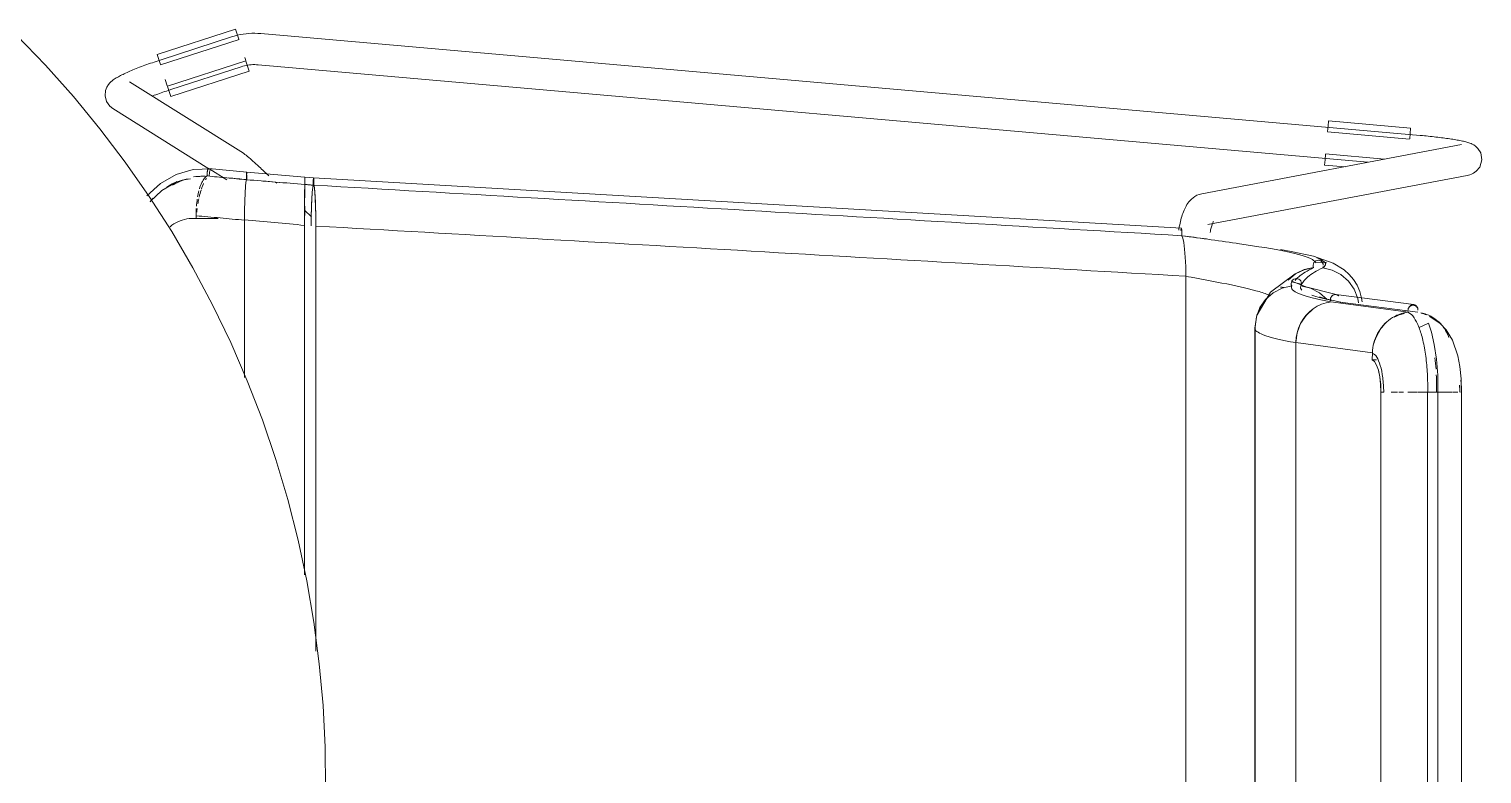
# Model space of a CAD drawing. Header units: millimetres. Extents: x 155927 to 295199, y -4084 to 97293.
# Drawn here: x 160035 to 160591, y 20109 to 20394 of the extents above; entities that cross this region are included whole.
import ezdxf

# ---------------------------------------------------------------- set-up
doc = ezdxf.new("R2010")
doc.units = ezdxf.units.MM
doc.header["$MEASUREMENT"] = 0
doc.layers.add('I-FURN', color=8, linetype='CONTINUOUS', lineweight=9)

msp = doc.modelspace()

# ---------------------------------------------------------------- linework, layer by layer
at = {"layer": 'I-FURN'}
for p, q in [((160084.17, 20384.56), (160114.18, 20394.25)), ((160114.18, 20394.25), (160114.81, 20392.3)), ((160041.47, 20380.41), (160030.34, 20391.91)), ((160085.48, 20380.52), (160115.48, 20390.21)), ((160112.55, 20391.25), (160085.73, 20382.54)), ((160112.59, 20391.27), (160112.55, 20391.25)), ((160113.68, 20391.6), (160112.59, 20391.27)), ((160114.79, 20391.88), (160113.68, 20391.6)), ((160115.9, 20392.12), (160114.79, 20391.88)), ((160114.81, 20392.3), (160115.45, 20390.33)), ((160117.03, 20392.32), (160115.9, 20392.12)), ((160118.16, 20392.47), (160117.03, 20392.32)), ((160119.3, 20392.58), (160118.16, 20392.47)), ((160120.44, 20392.63), (160119.3, 20392.58)), ((160121.58, 20392.65), (160120.44, 20392.63)), ((160122.72, 20392.62), (160121.58, 20392.65)), ((160123.86, 20392.54), (160122.72, 20392.62)), ((160567.18, 20353.59), (160123.86, 20392.54)), ((160084.8, 20382.61), (160084.17, 20384.56)), ((160084.53, 20382.15), (160085.27, 20382.39)), ((160085.44, 20380.64), (160084.8, 20382.61)), ((160085.27, 20382.39), (160085.73, 20382.54)), ((160117.68, 20383.4), (160118.06, 20382.24)), ((160052.13, 20368.48), (160041.47, 20380.41)), ((160070.65, 20376.71), (160071.12, 20376.94)), ((160071.12, 20376.94), (160071.61, 20377.17)), ((160071.61, 20377.17), (160072.12, 20377.41)), ((160072.12, 20377.41), (160072.65, 20377.64)), ((160072.65, 20377.64), (160073.19, 20377.88)), ((160073.19, 20377.88), (160073.76, 20378.13)), ((160073.76, 20378.13), (160074.33, 20378.37)), ((160074.33, 20378.37), (160074.93, 20378.62)), ((160074.93, 20378.62), (160075.54, 20378.87)), ((160075.54, 20378.87), (160076.17, 20379.12)), ((160076.17, 20379.12), (160076.81, 20379.37)), ((160076.81, 20379.37), (160077.46, 20379.62)), ((160077.46, 20379.62), (160078.13, 20379.88)), ((160078.13, 20379.88), (160078.8, 20380.13)), ((160078.8, 20380.13), (160079.49, 20380.39)), ((160079.49, 20380.39), (160080.19, 20380.64)), ((160080.19, 20380.64), (160080.9, 20380.9)), ((160080.9, 20380.9), (160081.61, 20381.15)), ((160081.61, 20381.15), (160082.34, 20381.4)), ((160082.34, 20381.4), (160083.06, 20381.65)), ((160083.06, 20381.65), (160083.8, 20381.9)), ((160083.8, 20381.9), (160084.53, 20382.15)), ((160118.09, 20382.14), (160088.08, 20372.45)), ((160089.39, 20368.41), (160119.4, 20378.1)), ((160089.44, 20371.13), (160116.25, 20379.84)), ((160116.25, 20379.84), (160116.89, 20380.03)), ((160116.89, 20380.03), (160117.53, 20380.2)), ((160117.53, 20380.2), (160118.18, 20380.34)), ((160118.13, 20382.02), (160118.77, 20380.05)), ((160118.18, 20380.34), (160118.83, 20380.45)), ((160118.77, 20380.05), (160119.4, 20378.1)), ((160118.83, 20380.45), (160119.48, 20380.54)), ((160119.48, 20380.54), (160120.14, 20380.6)), ((160120.14, 20380.6), (160120.81, 20380.64)), ((160120.81, 20380.64), (160121.47, 20380.65)), ((160121.47, 20380.65), (160122.13, 20380.63)), ((160122.13, 20380.63), (160122.79, 20380.59)), ((160122.79, 20380.59), (160122.81, 20380.59)), ((160122.81, 20380.58), (160547.16, 20343.3)), ((160064.44, 20370.71), (160064.97, 20372.09)), ((160064.97, 20372.09), (160065.53, 20373)), ((160065.53, 20373), (160066.05, 20373.63)), ((160066.05, 20373.63), (160066.52, 20374.1)), ((160066.52, 20374.1), (160066.94, 20374.46)), ((160066.94, 20374.46), (160067.35, 20374.78)), ((160067.35, 20374.78), (160067.74, 20375.05)), ((160067.74, 20375.05), (160068.12, 20375.31)), ((160068.12, 20375.31), (160068.52, 20375.55)), ((160068.52, 20375.55), (160068.91, 20375.79)), ((160068.91, 20375.79), (160069.33, 20376.02)), ((160069.33, 20376.02), (160069.75, 20376.25)), ((160069.75, 20376.25), (160070.19, 20376.48)), ((160070.19, 20376.48), (160070.65, 20376.71)), ((160117.16, 20346.75), (160073.58, 20374.05)), ((160087.25, 20375.03), (160088.05, 20372.55)), ((160088.76, 20370.36), (160088.12, 20372.33)), ((160062.3, 20356.13), (160052.13, 20368.48)), ((160064.27, 20368.73), (160064.44, 20370.71)), ((160064.86, 20366.51), (160064.27, 20368.73)), ((160066.08, 20364.78), (160064.86, 20366.51)), ((160082.46, 20368.69), (160083.08, 20368.92)), ((160083.08, 20368.92), (160083.72, 20369.16)), ((160083.72, 20369.16), (160084.37, 20369.39)), ((160084.37, 20369.39), (160085.02, 20369.63)), ((160085.02, 20369.63), (160085.69, 20369.86)), ((160085.69, 20369.86), (160086.36, 20370.1)), ((160086.36, 20370.1), (160087.04, 20370.33)), ((160087.04, 20370.33), (160087.73, 20370.56)), ((160087.73, 20370.56), (160088.42, 20370.79)), ((160088.42, 20370.79), (160089.11, 20371.02)), ((160089.39, 20368.41), (160088.76, 20370.36)), ((160089.11, 20371.02), (160089.44, 20371.13)), ((160066.08, 20364.78), (160067.2, 20363.88)), ((160067.2, 20363.88), (160103.97, 20340.85)), ((160071.98, 20343.39), (160062.3, 20356.13)), ((160531.8, 20354.93), (160563.21, 20352.17)), ((160531.81, 20355.06), (160531.99, 20357.12)), ((160531.99, 20357.12), (160532.17, 20359.16)), ((160532.17, 20359.16), (160563.58, 20356.4)), ((160563.58, 20356.4), (160563.4, 20354.36)), ((160583.03, 20350.11), (160483.74, 20331.3)), ((160563.4, 20354.36), (160563.22, 20352.3)), ((160567.34, 20353.58), (160567.18, 20353.59)), ((160568.09, 20353.51), (160567.34, 20353.58)), ((160568.84, 20353.44), (160568.09, 20353.51)), ((160569.59, 20353.37), (160568.84, 20353.44)), ((160570.34, 20353.29), (160569.59, 20353.37)), ((160571.08, 20353.22), (160570.34, 20353.29)), ((160571.81, 20353.14), (160571.08, 20353.22)), ((160572.54, 20353.06), (160571.81, 20353.14)), ((160573.25, 20352.98), (160572.54, 20353.06)), ((160573.96, 20352.89), (160573.25, 20352.98)), ((160574.66, 20352.81), (160573.96, 20352.89)), ((160575.35, 20352.72), (160574.66, 20352.81)), ((160576.03, 20352.64), (160575.35, 20352.72)), ((160576.69, 20352.55), (160576.03, 20352.64)), ((160577.34, 20352.46), (160576.69, 20352.55)), ((160577.97, 20352.37), (160577.34, 20352.46)), ((160578.59, 20352.28), (160577.97, 20352.37)), ((160579.19, 20352.19), (160578.59, 20352.28)), ((160579.78, 20352.1), (160579.19, 20352.19)), ((160580.35, 20352.01), (160579.78, 20352.1)), ((160580.9, 20351.91), (160580.35, 20352.01)), ((160581.43, 20351.82), (160580.9, 20351.91)), ((160581.95, 20351.72), (160581.43, 20351.82)), ((160582.44, 20351.63), (160581.95, 20351.72)), ((160582.92, 20351.53), (160582.44, 20351.63)), ((160583.38, 20351.44), (160582.92, 20351.53)), ((160583.82, 20351.34), (160583.38, 20351.44)), ((160584.25, 20351.24), (160583.82, 20351.34)), ((160584.66, 20351.13), (160584.25, 20351.24)), ((160585.07, 20351.03), (160584.66, 20351.13)), ((160585.46, 20350.91), (160585.07, 20351.03)), ((160585.86, 20350.79), (160585.46, 20350.91)), ((160586.26, 20350.65), (160585.86, 20350.79)), ((160586.69, 20350.48), (160586.26, 20350.65)), ((160587.16, 20350.26), (160586.69, 20350.48)), ((160587.72, 20349.96), (160587.16, 20350.26)), ((160588.43, 20349.48), (160587.72, 20349.96)), ((160589.34, 20348.62), (160588.43, 20349.48)), ((160117.16, 20346.75), (160117.49, 20346.53)), ((160117.49, 20346.53), (160117.74, 20346.35)), ((160117.74, 20346.35), (160117.97, 20346.17)), ((160117.97, 20346.17), (160118.19, 20346)), ((160118.19, 20346), (160118.42, 20345.82)), ((160118.42, 20345.82), (160118.65, 20345.63)), ((160118.65, 20345.63), (160118.89, 20345.43)), ((160118.89, 20345.43), (160119.14, 20345.21)), ((160119.14, 20345.21), (160119.41, 20344.99)), ((160119.41, 20344.99), (160119.69, 20344.74)), ((160119.69, 20344.74), (160119.98, 20344.48)), ((160119.98, 20344.48), (160120.29, 20344.21)), ((160120.29, 20344.21), (160120.61, 20343.92)), ((160120.61, 20343.92), (160120.95, 20343.62)), ((160120.95, 20343.62), (160121.3, 20343.31)), ((160530.68, 20342.25), (160530.86, 20344.3)), ((160530.86, 20344.3), (160531.04, 20346.36)), ((160553.53, 20344.51), (160531.05, 20346.49)), ((160590.38, 20346.97), (160589.34, 20348.62)), ((160590.03, 20341.46), (160590.86, 20344.21)), ((160590.86, 20344.21), (160590.38, 20346.97)), ((160081.13, 20330.27), (160071.98, 20343.39)), ((160091.4, 20338.64), (160085.39, 20335.25)), ((160097.92, 20340.51), (160091.4, 20338.64)), ((160104.83, 20340.8), (160097.92, 20340.51)), ((160103.94, 20340.92), (160118.43, 20339.5)), ((160104.34, 20340.62), (160110.79, 20336.58)), ((160118.33, 20338.11), (160118.32, 20337.62)), ((160118.32, 20337.61), (160118.33, 20338.1)), ((160118.34, 20338.56), (160118.33, 20338.11)), ((160118.33, 20338.1), (160118.34, 20338.55)), ((160118.36, 20338.94), (160118.34, 20338.56)), ((160118.34, 20338.55), (160118.36, 20338.94)), ((160118.38, 20339.24), (160118.36, 20338.94)), ((160118.36, 20338.94), (160118.38, 20339.23)), ((160118.4, 20339.43), (160118.38, 20339.24)), ((160118.43, 20339.5), (160118.4, 20339.43)), ((160118.4, 20339.42), (160118.43, 20339.49)), ((160118.45, 20339.43), (160118.43, 20339.5)), ((160118.43, 20339.49), (160140.63, 20337.67)), ((160118.43, 20339.49), (160118.45, 20339.43)), ((160118.48, 20339.25), (160118.45, 20339.43)), ((160118.45, 20339.43), (160118.48, 20339.24)), ((160118.5, 20338.95), (160118.48, 20339.25)), ((160118.48, 20339.24), (160118.5, 20338.95)), ((160118.51, 20338.57), (160118.53, 20338.12)), ((160118.53, 20338.12), (160118.52, 20338.57)), ((160118.53, 20337.63), (160118.53, 20338.12)), ((160118.53, 20338.12), (160118.53, 20337.63)), ((160121.3, 20343.31), (160121.66, 20342.98)), ((160121.66, 20342.98), (160122.04, 20342.63)), ((160122.04, 20342.63), (160122.43, 20342.28)), ((160122.43, 20342.28), (160122.83, 20341.91)), ((160122.83, 20341.91), (160123.25, 20341.53)), ((160123.25, 20341.53), (160123.67, 20341.14)), ((160123.67, 20341.14), (160124.11, 20340.74)), ((160124.11, 20340.74), (160124.55, 20340.32)), ((160124.55, 20340.32), (160125.01, 20339.9)), ((160125.01, 20339.9), (160125.47, 20339.47)), ((160125.47, 20339.47), (160125.94, 20339.03)), ((160125.94, 20339.03), (160126.41, 20338.58)), ((160126.41, 20338.58), (160126.9, 20338.12)), ((160485.98, 20319.51), (160585.27, 20338.32)), ((160530.68, 20342.25), (160538.58, 20341.56)), ((160585.68, 20338.41), (160585.27, 20338.32)), ((160586.2, 20338.54), (160585.68, 20338.41)), ((160586.82, 20338.76), (160586.2, 20338.54)), ((160587.62, 20339.13), (160586.82, 20338.76)), ((160588.7, 20339.88), (160587.62, 20339.13)), ((160590.03, 20341.46), (160588.7, 20339.88)), ((160085.39, 20335.25), (160080.24, 20330.5)), ((160085.97, 20332.56), (160081.5, 20328.3)), ((160091.8, 20335.93), (160085.97, 20332.56)), ((160117.81, 20331.58), (160117.96, 20334.02)), ((160117.96, 20334.02), (160117.81, 20331.54)), ((160117.96, 20334.04), (160118.14, 20335.76)), ((160118.14, 20335.76), (160117.96, 20334.02)), ((160118.33, 20336.65), (160118.14, 20335.76)), ((160118.14, 20335.76), (160118.33, 20336.64)), ((160118.32, 20337.62), (160118.33, 20337.12)), ((160118.33, 20337.11), (160118.32, 20337.61)), ((160118.33, 20337.12), (160118.33, 20336.65)), ((160118.33, 20336.64), (160118.33, 20337.11)), ((160118.52, 20336.66), (160118.53, 20337.13)), ((160118.53, 20337.13), (160118.52, 20336.66)), ((160118.53, 20337.13), (160118.53, 20337.63)), ((160118.53, 20337.63), (160118.53, 20337.13)), ((160129.38, 20335.76), (160129.89, 20335.28)), ((160140.59, 20332.2), (160140.61, 20333.94)), ((160140.61, 20333.94), (160140.59, 20332.2)), ((160140.61, 20333.94), (160140.62, 20334.83)), ((160140.62, 20334.83), (160140.61, 20333.94)), ((160140.62, 20337.41), (160140.63, 20337.6)), ((160140.63, 20337.6), (160140.62, 20337.42)), ((160140.62, 20337.42), (160140.62, 20337.12)), ((160140.62, 20337.12), (160140.62, 20337.41)), ((160140.62, 20336.74), (160140.62, 20337.12)), ((160140.62, 20337.12), (160140.62, 20336.74)), ((160140.62, 20336.29), (160140.62, 20336.74)), ((160140.62, 20336.74), (160140.62, 20336.29)), ((160140.62, 20335.8), (160140.62, 20336.29)), ((160140.62, 20336.29), (160140.62, 20335.8)), ((160140.62, 20335.3), (160140.62, 20335.8)), ((160140.62, 20335.8), (160140.62, 20335.3)), ((160140.62, 20334.83), (160140.62, 20335.3)), ((160140.62, 20335.3), (160140.62, 20334.83)), ((160140.63, 20337.6), (160140.63, 20337.67)), ((160140.63, 20337.67), (160140.63, 20337.6)), ((160143.99, 20337.4), (160140.63, 20337.66)), ((160140.63, 20337.6), (160140.63, 20337.66)), ((160140.63, 20337.66), (160140.63, 20337.6)), ((160140.63, 20337.6), (160140.63, 20337.41)), ((160140.63, 20337.41), (160140.63, 20337.6)), ((160140.63, 20337.41), (160140.63, 20337.11)), ((160140.63, 20337.12), (160140.63, 20337.41)), ((160140.63, 20336.73), (160140.63, 20337.12)), ((160140.63, 20337.11), (160140.63, 20336.73)), ((160140.63, 20336.73), (160140.64, 20336.28)), ((160140.64, 20336.28), (160140.63, 20336.73)), ((160140.64, 20336.28), (160140.64, 20335.79)), ((160140.64, 20335.79), (160140.64, 20336.28)), ((160140.64, 20335.79), (160140.64, 20335.29)), ((160140.64, 20335.29), (160140.64, 20335.79)), ((160140.64, 20335.29), (160140.64, 20334.82)), ((160140.64, 20334.82), (160140.64, 20335.29)), ((160140.66, 20332.18), (160140.65, 20333.93)), ((160140.65, 20333.92), (160140.66, 20332.17)), ((160143.68, 20333.65), (160143.49, 20331.9)), ((160143.89, 20334.55), (160143.68, 20333.65)), ((160143.89, 20336.46), (160143.88, 20336.01)), ((160143.88, 20336.01), (160143.88, 20335.52)), ((160143.88, 20335.52), (160143.88, 20335.02)), ((160143.88, 20335.02), (160143.89, 20334.55)), ((160143.91, 20336.84), (160143.89, 20336.46)), ((160143.93, 20337.14), (160143.91, 20336.84)), ((160143.96, 20337.33), (160143.93, 20337.14)), ((160143.99, 20337.39), (160143.96, 20337.33)), ((160143.99, 20337.39), (160475.9, 20318.11)), ((160144.01, 20337.33), (160143.99, 20337.39)), ((160144.04, 20337.14), (160144.01, 20337.33)), ((160144.06, 20336.85), (160144.04, 20337.14)), ((160144.08, 20336.47), (160144.06, 20336.85)), ((160144.09, 20336.02), (160144.08, 20336.47)), ((160144.1, 20335.53), (160144.09, 20336.02)), ((160144.09, 20334.56), (160144.1, 20335.03)), ((160144.3, 20333.67), (160144.09, 20334.56)), ((160144.1, 20335.03), (160144.1, 20335.53)), ((160144.49, 20331.92), (160144.3, 20333.67)), ((160089.75, 20316.79), (160081.13, 20330.27)), ((160117.62, 20325), (160117.7, 20328.44)), ((160117.7, 20328.44), (160117.62, 20325.01)), ((160117.7, 20328.51), (160117.81, 20331.54)), ((160117.81, 20331.54), (160117.7, 20328.44)), ((160140.57, 20326.56), (160140.58, 20329.69)), ((160140.58, 20329.69), (160140.57, 20326.56)), ((160140.59, 20332.2), (160140.58, 20329.69)), ((160140.58, 20329.69), (160140.59, 20332.19)), ((160140.68, 20329.68), (160140.66, 20332.18)), ((160140.66, 20332.17), (160140.68, 20329.67)), ((160143.32, 20329.4), (160143.2, 20326.28)), ((160143.49, 20331.9), (160143.32, 20329.4)), ((160144.65, 20329.42), (160144.49, 20331.92)), ((160144.78, 20326.29), (160144.65, 20329.42)), ((160478.05, 20327.12), (160477.73, 20326.58)), ((160478.41, 20327.66), (160478.05, 20327.12)), ((160478.81, 20328.19), (160478.41, 20327.66)), ((160479.27, 20328.72), (160478.81, 20328.19)), ((160479.79, 20329.24), (160479.27, 20328.72)), ((160480.38, 20329.75), (160479.79, 20329.24)), ((160481.07, 20330.24), (160480.38, 20329.75)), ((160481.86, 20330.68), (160481.07, 20330.24)), ((160482.76, 20331.04), (160481.86, 20330.68)), ((160483.74, 20331.3), (160482.76, 20331.04)), ((160107.56, 20321.85), (160097.8, 20321.85)), ((160099.04, 20321.8), (160099.04, 20322.85)), ((160117.62, 20324.91), (160117.6, 20321.15)), ((160117.6, 20321.27), (160117.62, 20324.91)), ((160140.56, 20319.2), (160140.57, 20322.99)), ((160140.57, 20322.99), (160140.56, 20319.2)), ((160140.57, 20322.99), (160140.57, 20326.56)), ((160140.57, 20326.56), (160140.57, 20322.99)), ((160143.24, 20322.43), (160140.57, 20325)), ((160140.68, 20326.55), (160140.69, 20323)), ((160140.69, 20323), (160140.68, 20326.55)), ((160143.12, 20322.73), (160143.09, 20319.05)), ((160143.2, 20326.28), (160143.12, 20322.73)), ((160144.85, 20322.72), (160144.78, 20326.29)), ((160144.88, 20318.94), (160144.85, 20322.72)), ((160475.71, 20321.34), (160475.54, 20320.7)), ((160475.88, 20321.97), (160475.71, 20321.34)), ((160476.06, 20322.59), (160475.88, 20321.97)), ((160476.25, 20323.19), (160476.06, 20322.59)), ((160476.46, 20323.79), (160476.25, 20323.19)), ((160476.68, 20324.37), (160476.46, 20323.79)), ((160476.92, 20324.94), (160476.68, 20324.37)), ((160477.17, 20325.5), (160476.92, 20324.94)), ((160477.44, 20326.05), (160477.17, 20325.5)), ((160477.73, 20326.58), (160477.44, 20326.05)), ((160097.83, 20302.98), (160089.75, 20316.79)), ((160117.6, 20321.15), (160117.6, 20261.03)), ((160117.6, 20261.03), (160117.6, 20321.15)), ((160140.56, 20185.57), (160140.56, 20319.2)), ((160140.56, 20319.2), (160140.56, 20185.57)), ((160144.88, 20156.34), (160144.88, 20318.94)), ((160144.88, 20318.94), (160144.88, 20156.34)), ((160474.99, 20318), (160474.87, 20317.3)), ((160475.11, 20318.69), (160474.99, 20318)), ((160475.25, 20319.37), (160475.11, 20318.69)), ((160475.39, 20320.04), (160475.25, 20319.37)), ((160475.54, 20320.7), (160475.39, 20320.04)), ((160475.75, 20317.57), (160475.71, 20317.19)), ((160475.71, 20317.19), (160475.75, 20317.57)), ((160475.79, 20317.86), (160475.75, 20317.57)), ((160475.75, 20317.57), (160475.79, 20317.86)), ((160475.84, 20318.05), (160475.9, 20318.11)), ((160475.9, 20318.1), (160475.84, 20318.04)), ((160476.04, 20317.54), (160476, 20317.84)), ((160476, 20317.84), (160476.04, 20317.54)), ((160476.08, 20317.15), (160476.04, 20317.54)), ((160476.04, 20317.54), (160476.08, 20317.16)), ((160476.08, 20317.16), (160476.1, 20316.7)), ((160476.1, 20316.7), (160476.08, 20317.15)), ((160476.08, 20315.24), (160476.1, 20315.71)), ((160476.1, 20315.71), (160476.09, 20315.24)), ((160476.11, 20316.21), (160476.1, 20316.7)), ((160476.1, 20316.7), (160476.11, 20316.21)), ((160476.1, 20315.71), (160476.11, 20316.21)), ((160476.11, 20316.21), (160476.1, 20315.71)), ((160487, 20316.96), (160486.91, 20316.47)), ((160487.1, 20317.43), (160487, 20316.96)), ((160487.21, 20317.87), (160487.1, 20317.43)), ((160487.31, 20318.29), (160487.21, 20317.87)), ((160487.42, 20318.69), (160487.31, 20318.29)), ((160487.53, 20319.05), (160487.42, 20318.69)), ((160487.64, 20319.39), (160487.53, 20319.05)), ((160487.74, 20319.69), (160487.64, 20319.39)), ((160487.84, 20319.96), (160487.74, 20319.69)), ((160487.94, 20320.2), (160487.84, 20319.96)), ((160488.03, 20320.39), (160487.94, 20320.2)), ((160488.1, 20320.54), (160488.03, 20320.39)), ((160488.15, 20320.63), (160488.1, 20320.54)), ((160488.19, 20320.7), (160488.15, 20320.63)), ((160488.21, 20320.73), (160488.19, 20320.7)), ((160476.49, 20314.34), (160476.08, 20315.24)), ((160476.09, 20315.24), (160476.48, 20314.34)), ((160476.48, 20314.34), (160476.85, 20312.6)), ((160476.85, 20312.59), (160476.49, 20314.34)), ((160477.16, 20310.09), (160476.85, 20312.59)), ((160476.85, 20312.59), (160477.16, 20310.13)), ((160477.16, 20310.13), (160477.4, 20307.04)), ((160477.4, 20306.99), (160477.16, 20310.09)), ((160477.4, 20306.99), (160477.55, 20303.52)), ((160477.56, 20303.46), (160477.4, 20306.99)), ((160517.88, 20309.26), (160513.81, 20310)), ((160526.4, 20307.37), (160517.88, 20309.26)), ((160534.02, 20304.7), (160526.4, 20307.37)), ((160526.41, 20304.51), (160526.61, 20304.96)), ((160526.61, 20304.96), (160526.41, 20304.51)), ((160526.93, 20305.34), (160526.61, 20304.96)), ((160526.61, 20304.96), (160526.93, 20305.33)), ((160527.33, 20305.63), (160526.93, 20305.34)), ((160526.93, 20305.33), (160527.33, 20305.62)), ((160527.79, 20305.81), (160527.33, 20305.63)), ((160527.33, 20305.62), (160527.79, 20305.8)), ((160531.23, 20305.06), (160527.38, 20304.87)), ((160528.28, 20305.87), (160527.79, 20305.81)), ((160527.79, 20305.8), (160528.28, 20305.86)), ((160528.76, 20305.79), (160528.28, 20305.87)), ((160528.28, 20305.86), (160528.76, 20305.79)), ((160528.76, 20305.79), (160529.22, 20305.59)), ((160529.22, 20305.6), (160528.76, 20305.79)), ((160529.61, 20305.3), (160529.22, 20305.6)), ((160529.22, 20305.59), (160529.61, 20305.29)), ((160529.92, 20304.91), (160529.61, 20305.3)), ((160529.61, 20305.29), (160529.92, 20304.91)), ((160529.92, 20304.91), (160530.11, 20304.45)), ((160530.12, 20304.45), (160529.92, 20304.91)), ((160530.91, 20303.9), (160531.23, 20305.06)), ((160538.14, 20302.2), (160534.02, 20304.7)), ((160105.35, 20288.86), (160097.83, 20302.98)), ((160477.56, 20303.46), (160477.61, 20299.77)), ((160477.61, 20299.69), (160477.56, 20303.46)), ((160477.61, 19916.29), (160477.61, 20299.69)), ((160477.61, 20299.69), (160477.61, 19916.29)), ((160509.94, 20293.68), (160519.48, 20300.67)), ((160519.56, 20300.62), (160516.72, 20298.22)), ((160516.72, 20298.21), (160519.56, 20300.61)), ((160519.48, 20300.67), (160521.23, 20301.56)), ((160522.88, 20302.26), (160519.56, 20300.62)), ((160519.56, 20300.61), (160522.88, 20302.25)), ((160522.88, 20302.25), (160526.5, 20303.04)), ((160526.5, 20303.04), (160522.88, 20302.26)), ((160526.41, 20304.51), (160526.31, 20304.02)), ((160526.31, 20304.02), (160526.34, 20303.52)), ((160526.32, 20304.02), (160526.41, 20304.51)), ((160526.35, 20303.52), (160526.32, 20304.02)), ((160526.34, 20303.52), (160526.5, 20303.04)), ((160526.5, 20303.04), (160526.35, 20303.52)), ((160530.15, 20303.46), (160529.98, 20302.99)), ((160529.98, 20302.99), (160530.15, 20303.46)), ((160533.61, 20302.09), (160529.98, 20302.99)), ((160530.11, 20304.45), (160530.19, 20303.96)), ((160530.19, 20303.96), (160530.12, 20304.45)), ((160536.93, 20300.35), (160533.61, 20302.09)), ((160539.76, 20297.87), (160536.93, 20300.35)), ((160540.1, 20300.46), (160538.14, 20302.2)), ((160541.78, 20298.48), (160540.1, 20300.46)), ((160504.83, 20285.03), (160509.94, 20293.68)), ((160511, 20293.38), (160514.4, 20295.14)), ((160514.39, 20295.14), (160511, 20293.39)), ((160518.11, 20296.03), (160514.39, 20295.14)), ((160517.91, 20297), (160517.99, 20297.49)), ((160517.99, 20297.49), (160517.91, 20297)), ((160517.95, 20296.5), (160517.91, 20297)), ((160517.91, 20297), (160517.94, 20296.5)), ((160517.94, 20296.5), (160518.11, 20296.03)), ((160518.11, 20296.03), (160517.95, 20296.5)), ((160517.99, 20297.49), (160518.19, 20297.94)), ((160518.19, 20297.94), (160517.99, 20297.49)), ((160521.9, 20296.71), (160518.01, 20297.55)), ((160523.46, 20295.68), (160518.14, 20297.85)), ((160518.51, 20298.33), (160518.19, 20297.94)), ((160518.19, 20297.94), (160518.51, 20298.32)), ((160518.51, 20298.32), (160518.91, 20298.62)), ((160518.91, 20298.62), (160518.51, 20298.33)), ((160519.37, 20298.81), (160518.91, 20298.62)), ((160518.91, 20298.62), (160519.37, 20298.8)), ((160519.37, 20298.8), (160519.86, 20298.87)), ((160519.86, 20298.87), (160519.37, 20298.81)), ((160519.86, 20298.87), (160520.35, 20298.8)), ((160520.35, 20298.81), (160519.86, 20298.87)), ((160520.81, 20298.62), (160520.35, 20298.81)), ((160520.35, 20298.8), (160520.81, 20298.62)), ((160520.81, 20298.62), (160521.21, 20298.32)), ((160521.21, 20298.33), (160520.81, 20298.62)), ((160521.53, 20297.94), (160521.21, 20298.33)), ((160521.21, 20298.32), (160521.53, 20297.94)), ((160521.53, 20297.94), (160521.73, 20297.49)), ((160521.73, 20297.49), (160521.53, 20297.94)), ((160521.77, 20296.5), (160521.61, 20296.03)), ((160521.61, 20296.03), (160521.78, 20296.5)), ((160525.33, 20295.14), (160521.61, 20296.03)), ((160521.73, 20297.49), (160521.81, 20297)), ((160521.81, 20297), (160521.73, 20297.49)), ((160521.81, 20297), (160521.77, 20296.5)), ((160521.78, 20296.5), (160521.81, 20297)), ((160535.08, 20292.71), (160523.46, 20295.68)), ((160528.72, 20293.39), (160525.33, 20295.14)), ((160541.93, 20294.78), (160539.76, 20297.87)), ((160543.16, 20296.28), (160541.78, 20298.48)), ((160543.33, 20291.27), (160541.93, 20294.78)), ((160544.19, 20293.92), (160543.16, 20296.28)), ((160544.85, 20291.41), (160544.19, 20293.92)), ((160112.3, 20274.45), (160105.35, 20288.86)), ((160504.76, 20284.88), (160506.13, 20288.06)), ((160508.12, 20290.88), (160505.95, 20287.74)), ((160505.96, 20287.74), (160508.13, 20290.87)), ((160511, 20293.39), (160508.12, 20290.88)), ((160508.13, 20290.87), (160511, 20293.38)), ((160528.69, 20291.88), (160531.13, 20291.12)), ((160531.6, 20290.88), (160528.72, 20293.39)), ((160531.13, 20291.12), (160537.42, 20289.75)), ((160532.98, 20291.35), (160532.9, 20290.86)), ((160532.9, 20290.86), (160532.94, 20290.36)), ((160533.17, 20291.8), (160532.98, 20291.35)), ((160562.79, 20286.05), (160533.09, 20289.89)), ((160533.47, 20292.19), (160533.17, 20291.8)), ((160533.85, 20292.48), (160533.47, 20292.19)), ((160534.29, 20292.67), (160533.85, 20292.48)), ((160534.76, 20292.74), (160534.29, 20292.67)), ((160535.23, 20292.67), (160534.76, 20292.74)), ((160564.77, 20288.87), (160535, 20292.72)), ((160535.67, 20292.48), (160535.23, 20292.67)), ((160536.06, 20292.19), (160535.67, 20292.48)), ((160566.33, 20286.03), (160536.64, 20289.87)), ((160543.7, 20289.53), (160543.33, 20291.27)), ((160543.33, 20291.26), (160543.7, 20289.52)), ((160545, 20289.99), (160544.85, 20291.41)), ((160503.96, 20279.84), (160504.76, 20284.88)), ((160504.12, 20280.38), (160504.59, 20284.17)), ((160504.59, 20284.17), (160504.12, 20280.38)), ((160504.59, 20284.17), (160505.96, 20287.74)), ((160505.95, 20287.74), (160504.59, 20284.17)), ((160523.59, 20284.77), (160521.51, 20281.66)), ((160526.33, 20287.26), (160523.59, 20284.77)), ((160562.8, 20286.48), (160560.36, 20286.8)), ((160570.96, 20284.39), (160570.77, 20284.48)), ((160574.86, 20281.71), (160570.96, 20284.39)), ((160503.96, 20279.84), (160503.96, 19975.04)), ((160504.12, 19935.6), (160504.12, 20280.38)), ((160504.12, 20280.38), (160504.12, 19935.6)), ((160520.19, 20278.11), (160519.71, 20274.34)), ((160521.51, 20281.66), (160520.19, 20278.11)), ((160570.36, 20281.84), (160566.82, 20280.08)), ((160571.52, 20278.39), (160570.36, 20281.84)), ((160572.62, 20273.7), (160571.52, 20278.39)), ((160577.15, 20279.23), (160574.86, 20281.71)), ((160579.55, 20275.35), (160577.15, 20279.23)), ((160118.66, 20259.77), (160112.3, 20274.45)), ((160519.71, 20274.34), (160548.99, 20270.48)), ((160519.71, 19941.63), (160519.71, 20274.34)), ((160519.71, 20274.34), (160519.71, 19941.63)), ((160573.46, 20268.08), (160572.62, 20273.7)), ((160581.67, 20269.3), (160579.55, 20275.35)), ((160548.99, 20270.48), (160548.92, 20267.77)), ((160550.59, 20267.77), (160548.92, 20267.77)), ((160548.92, 20267.77), (160549.78, 20267.13)), ((160550.59, 20267.77), (160548.94, 20267.77)), ((160549.78, 20267.13), (160550.57, 20265.78)), ((160550.57, 20265.78), (160551.24, 20263.8)), ((160573.95, 20261.96), (160573.46, 20268.08)), ((160582.46, 20265.27), (160581.67, 20269.3)), ((160551.24, 20263.8), (160551.75, 20261.3)), ((160551.75, 20261.3), (160552.07, 20258.45)), ((160574.04, 20255.41), (160573.95, 20261.96)), ((160582.97, 20260.45), (160582.46, 20265.27)), ((160583.08, 20255.41), (160582.97, 20260.45)), ((160124.44, 20244.85), (160118.66, 20259.77)), ((160552.07, 20258.45), (160552.18, 20255.42)), ((160552.18, 20255.42), (160552.18, 19960.56)), ((160552.24, 19960.56), (160552.24, 20255.42)), ((160556.09, 20255.42), (160558.56, 20255.42)), ((160559.08, 20255.42), (160560.92, 20255.42)), ((160562.55, 20255.42), (160566.1, 20255.42)), ((160566.3, 20255.42), (160570.11, 20255.42)), ((160570.11, 20255.41), (160566.3, 20255.41)), ((160570.08, 20255.42), (160570.08, 19960.56)), ((160570.19, 20255.42), (160574.04, 20255.42)), ((160570.42, 20255.41), (160570.19, 20255.41)), ((160570.75, 20255.41), (160570.42, 20255.41)), ((160571.16, 20255.41), (160570.75, 20255.41)), ((160571.64, 20255.41), (160571.16, 20255.41)), ((160572.14, 20255.41), (160571.64, 20255.41)), ((160572.63, 20255.41), (160572.14, 20255.41)), ((160573.08, 20255.41), (160572.63, 20255.41)), ((160573.47, 20255.41), (160573.08, 20255.41)), ((160573.78, 20255.41), (160573.47, 20255.41)), ((160573.97, 20255.41), (160573.78, 20255.41)), ((160573.8, 20255.42), (160576.81, 20255.42)), ((160576.83, 20255.41), (160573.8, 20255.41)), ((160574.04, 20255.41), (160573.97, 20255.41)), ((160574.04, 19960.56), (160574.04, 20255.42)), ((160576.98, 20255.42), (160579.56, 20255.42)), ((160579.84, 20255.42), (160581.59, 20255.42)), ((160582.78, 20255.42), (160583.06, 20255.42)), ((160583.08, 20255.41), (160582.91, 20255.41)), ((160583.08, 19960.56), (160583.08, 20255.42)), ((160129.61, 20229.71), (160124.44, 20244.85)), ((160134.17, 20214.37), (160129.61, 20229.71)), ((160138.12, 20198.87), (160134.17, 20214.37)), ((160141.44, 20183.22), (160138.12, 20198.87)), ((160144.13, 20167.45), (160141.44, 20183.22)), ((160146.19, 20151.58), (160144.13, 20167.45)), ((160147.62, 20135.65), (160146.19, 20151.58)), ((160148.41, 20119.67), (160147.62, 20135.65)), ((160148.55, 20103.67), (160148.41, 20119.67))]:
    msp.add_line(p, q, dxfattribs=at)
for centre, major_axis, ratio, start_param, end_param in [((160534.78, 20274.21), (0, -15.78), 0.955139, 3.495799, 3.737346), ((160534.78, 20274.21), (0, -15.78), 0.955139, 3.254129, 3.495629), ((160534.77, 20290.77), (0, -1.96), 0.955139, 2.379629, 4.923331), ((160534.78, 20274.21), (0, -15.78), 0.955139, 3.737469, 4.704147), ((160567.33, 20255.41), (15.75, 0), 0.000004, 2.669107, 2.851347), ((160578.8, 20255.42), (0, 12.4), 0.287441, 4.712389, 4.932602)]:
    msp.add_ellipse(centre, major_axis=major_axis, ratio=ratio, start_param=start_param, end_param=end_param, dxfattribs=at)
for points in [[(160098.1, 20337.74), (160099.33, 20337.93), (160100.59, 20337.97), (160101.85, 20337.97)], [(160102.55, 20338.04), (160101.65, 20338.03), (160100.75, 20337.97), (160099.86, 20337.86)], [(160100.32, 20333.1), (160100.59, 20334.02), (160101.19, 20335.65), (160102.24, 20337.37), (160102.99, 20337.94), (160103.38, 20338.08)], [(160103.38, 20338.08), (160105.82, 20337.84), (160110.77, 20337.36), (160115.81, 20336.89), (160118.33, 20336.65)], [(160104.68, 20340.74), (160104.64, 20340.69), (160104.54, 20340.57), (160104.41, 20340.28), (160104.29, 20339.89), (160104.2, 20339.43), (160104.14, 20338.94), (160104.1, 20338.44), (160104.11, 20338.13), (160104.11, 20337.98)], [(160099.65, 20330.05), (160099.79, 20330.89), (160099.96, 20331.7), (160100.14, 20332.44)], [(160100.96, 20332.63), (160100.71, 20331.83), (160100.48, 20330.95), (160100.26, 20330.03)], [(160101.95, 20335.25), (160101.66, 20334.62), (160101.38, 20333.87), (160101.12, 20333.05)], [(160103.03, 20337.07), (160102.91, 20336.92), (160102.79, 20336.76), (160102.67, 20336.58)], [(160111.44, 20337.36), (160113.72, 20337.14), (160116.02, 20336.91), (160118.33, 20336.68)], [(160140.62, 20334.83), (160136.9, 20335.13), (160129.47, 20335.74), (160122.04, 20336.34), (160118.33, 20336.64)], [(160140.62, 20334.83), (160141.2, 20334.78), (160142.35, 20334.69), (160143.51, 20334.6), (160144.09, 20334.56)], [(160140.64, 20334.82), (160141.18, 20334.78), (160142.26, 20334.69), (160143.35, 20334.6), (160143.89, 20334.55)], [(160143.89, 20334.55), (160143.87, 20335.15), (160143.87, 20336.65), (160143.95, 20337.4), (160143.99, 20337.4)], [(160476.09, 20315.24), (160420.85, 20318.46), (160310.25, 20324.9), (160199.49, 20331.34), (160144.09, 20334.56)], [(160081.52, 20328.24), (160081.91, 20328.71), (160082.3, 20329.17), (160082.7, 20329.63)], [(160099.21, 20326.56), (160099.29, 20327.46), (160099.39, 20328.35), (160099.51, 20329.2)], [(160100.11, 20329.37), (160099.97, 20328.72), (160099.83, 20328.06), (160099.71, 20327.37)], [(160097.53, 20321.85), (160098.03, 20321.86), (160098.54, 20321.84), (160099.04, 20321.8)], [(160099.04, 20322.85), (160099.05, 20323.79), (160099.09, 20324.72), (160099.14, 20325.63)], [(160099.04, 20322.85), (160102.07, 20322.59), (160108.21, 20322.04), (160114.46, 20321.45), (160117.6, 20321.15)], [(160099.46, 20325.68), (160099.4, 20325.21), (160099.34, 20324.74), (160099.29, 20324.26)], [(160117.6, 20321.27), (160121.42, 20320.92), (160125.24, 20320.58), (160129.07, 20320.24)], [(160129.07, 20320.24), (160132.9, 20319.89), (160136.73, 20319.55), (160140.56, 20319.2)], [(160144.88, 20318.94), (160200.41, 20315.74), (160255.94, 20312.55), (160311.37, 20309.35)], [(160476.1, 20315.22), (160479.22, 20314.83), (160482.38, 20314.43), (160485.5, 20314.04)], [(160311.37, 20309.35), (160366.83, 20306.16), (160422.25, 20302.96), (160477.61, 20299.77)], [(160513.84, 20295.62), (160514.24, 20295.57), (160514.65, 20295.52), (160515.04, 20295.47)], [(160518.11, 20296.03), (160517.56, 20295.01), (160519.53, 20292.96), (160527.59, 20290.91), (160533.09, 20289.89)], [(160521.61, 20296.03), (160521.32, 20295.49), (160521.46, 20294.94), (160522.03, 20294.4)], [(160525.77, 20292.49), (160527.66, 20291.84), (160530.47, 20291.18), (160533.51, 20290.52)], [(160562.79, 20286.05), (160561.55, 20285.9), (160559.17, 20285.32), (160555.83, 20283.56), (160553, 20281.03), (160550.8, 20277.88), (160549.39, 20274.28), (160549.03, 20271.78), (160548.99, 20270.48)], [(160550.93, 20277.58), (160551.89, 20279.36), (160553.09, 20281.18), (160554.64, 20282.4)], [(160557.28, 20284.06), (160558.54, 20284.76), (160559.9, 20285.17), (160561.29, 20285.5)], [(160562.78, 20285.85), (160563.51, 20285.49), (160564.92, 20284.18), (160566.18, 20281.72), (160566.75, 20280.25)], [(160567.67, 20285.58), (160568.35, 20285.42), (160569.02, 20285.22), (160569.68, 20284.97)], [(160504.12, 20280.38), (160504.02, 20280.2), (160503.96, 20280.02), (160503.96, 20279.84)], [(160549.54, 20274.02), (160549.86, 20275.21), (160550.33, 20276.33), (160550.88, 20277.45)], [(160549, 20270.24), (160549.56, 20270.11), (160550.66, 20269.16), (160552.06, 20265.84), (160553.02, 20261.04), (160553.28, 20257.31), (160553.31, 20255.42)], [(160572.83, 20268.57), (160573.01, 20267.16), (160573.18, 20265.71), (160573.29, 20264.23)], [(160552.23, 20256.25), (160552.17, 20259.03), (160551.82, 20261.58), (160551.29, 20263.79)], [(160573.41, 20262.02), (160573.52, 20259.83), (160573.55, 20257.63), (160573.51, 20255.42)], [(160582.8, 20260.02), (160582.93, 20258.55), (160583, 20256.99), (160582.99, 20255.42)]]:
    msp.add_open_spline(points, degree=3, dxfattribs=at)
for points, knots in [([(160103.38, 20338.08), (160103.36, 20338.22), (160103.33, 20338.51), (160103.31, 20338.93), (160103.32, 20339.31), (160103.35, 20339.6), (160103.38, 20339.87), (160103.43, 20340.12), (160103.49, 20340.34), (160103.56, 20340.54), (160103.66, 20340.73), (160103.74, 20340.84), (160103.79, 20340.87)], [0, 0, 0, 0, 0.0555556, 0.1111111, 0.1666667, 0.1944444, 0.2222222, 0.2777778, 0.3055556, 0.3333333, 0.3888889, 0.4444444, 0.4444444, 0.4444444, 0.4444444]), ([(160087.92, 20333.88), (160088.81, 20334.44), (160091.63, 20336.11), (160094.74, 20336.72), (160096.88, 20337.01)], [0.591443, 0.591443, 0.591443, 0.591443, 0.6666667, 0.8236682, 0.8236682, 0.8236682, 0.8236682]), ([(160095.77, 20337.01), (160094.43, 20336.61), (160092.47, 20335.88), (160090.64, 20334.88), (160090.07, 20334.53)], [0.2297626, 0.2297626, 0.2297626, 0.2297626, 0.3333333, 0.3824546, 0.3824546, 0.3824546, 0.3824546]), ([(160140.64, 20334.82), (160136.94, 20335.13), (160131.61, 20335.57), (160126.28, 20336.01), (160124.63, 20336.15)], [0, 0, 0, 0, 0.5, 0.7233886, 0.7233886, 0.7233886, 0.7233886]), ([(160143.09, 20319.05), (160143.09, 20321.57), (160143.15, 20325.33), (160143.32, 20329.52), (160143.54, 20332.87), (160143.74, 20334.26), (160143.89, 20334.55)], [-0.996036, -0.996036, -0.996036, -0.996036, -0.6666667, -0.5, -0.3333333, 0, 0, 0, 0]), ([(160143.99, 20337.4), (160144.01, 20337.4), (160144.03, 20337.26), (160144.06, 20336.87), (160144.08, 20336.48), (160144.09, 20336.03), (160144.1, 20335.53), (160144.1, 20335.03), (160144.09, 20334.71), (160144.09, 20334.56)], [-0.498493, -0.498493, -0.498493, -0.498493, -0.375, -0.3125, -0.25, -0.1875, -0.125, -0.0625, 0, 0, 0, 0]), ([(160144.09, 20334.56), (160144.23, 20334.28), (160144.44, 20332.9), (160144.66, 20329.54), (160144.78, 20326.37), (160144.86, 20322.76), (160144.88, 20320.22), (160144.88, 20318.94)], [-1, -1, -1, -1, -0.666667, -0.5, -0.333333, -0.166667, 0, 0, 0, 0]), ([(160089.15, 20318.69), (160090.06, 20319.45), (160093.06, 20321.38), (160096.66, 20322.01), (160099.04, 20321.8)], [0.5, 0.5, 0.5, 0.5, 0.6666667, 1, 1, 1, 1]), ([(160476.08, 20315.24), (160483.64, 20314.22), (160498.85, 20312.19), (160517.29, 20309.14), (160525.58, 20306.7), (160527.18, 20305.28), (160527.38, 20304.87)], [0, 0, 0, 0, 0.25, 0.5, 0.75, 0.8499411, 0.8499411, 0.8499411, 0.8499411]), ([(160527.77, 20306.76), (160528.4, 20306.53), (160531.31, 20305.27), (160531.54, 20304.01), (160529.98, 20302.99)], [0.6929173, 0.6929173, 0.6929173, 0.6929173, 0.75, 1, 1, 1, 1]), ([(160477.61, 20299.69), (160483, 20298.72), (160493.78, 20296.77), (160504.5, 20294.34), (160508.74, 20292.88), (160509.89, 20292.39)], [0, 0, 0, 0, 0.25, 0.5, 0.625, 0.625, 0.625, 0.625]), ([(160526.5, 20303.04), (160524.09, 20301.87), (160521.43, 20300.25), (160519.76, 20298.62), (160519.37, 20298.16)], [0, 0, 0, 0, 0.5, 0.6963068, 0.6963068, 0.6963068, 0.6963068]), ([(160529.98, 20302.99), (160527.58, 20301.83), (160524.15, 20299.74), (160522.37, 20297.64), (160521.9, 20296.71)], [0, 0, 0, 0, 0.5, 0.9025383, 0.9025383, 0.9025383, 0.9025383]), ([(160566.37, 20286.9), (160566.38, 20287.04), (160566.36, 20287.27), (160566.29, 20287.56), (160566.2, 20287.83), (160566.01, 20288.14), (160565.72, 20288.46), (160565.37, 20288.7), (160565.02, 20288.83), (160564.71, 20288.88), (160564.43, 20288.88), (160564.17, 20288.85), (160563.92, 20288.78), (160563.66, 20288.66), (160563.35, 20288.47), (160563.03, 20288.15), (160562.79, 20287.75), (160562.68, 20287.4), (160562.63, 20287.14), (160562.61, 20286.97), (160562.61, 20286.9)], [0.1111111, 0.1111111, 0.1111111, 0.1111111, 0.1666667, 0.1944444, 0.2222222, 0.2777778, 0.3333333, 0.3888889, 0.4444444, 0.4791667, 0.5138889, 0.5486111, 0.5833333, 0.6180556, 0.6527778, 0.7222222, 0.7916667, 0.8263889, 0.8611111, 0.8888889, 0.8888889, 0.8888889, 0.8888889]), ([(160562.7, 20287.3), (160562.74, 20287.42), (160562.84, 20287.65), (160563.12, 20288.06), (160563.66, 20288.52), (160564.53, 20288.77), (160565.32, 20288.54), (160565.83, 20288.15), (160566.12, 20287.76), (160566.31, 20287.3), (160566.35, 20286.98), (160566.36, 20286.81)], [-0.8125, -0.8125, -0.8125, -0.8125, -0.765625, -0.71875, -0.625, -0.5, -0.375, -0.3125, -0.25, -0.1875, -0.125, -0.125, -0.125, -0.125]), ([(160575.59, 20280.92), (160574.8, 20281.86), (160572.98, 20283.54), (160570.17, 20285.14), (160568.25, 20285.6), (160567.52, 20285.76)], [0.5, 0.5, 0.5, 0.5, 0.6666667, 0.8333333, 0.9365189, 0.9365189, 0.9365189, 0.9365189]), ([(160503.96, 20279.84), (160503.96, 20279.02), (160506.35, 20277.18), (160513.99, 20275.35), (160519.71, 20274.34)], [0.0892847, 0.0892847, 0.0892847, 0.0892847, 0.5, 1, 1, 1, 1]), ([(160566.82, 20280.08), (160567.36, 20278.66), (160568.36, 20275.33), (160569.45, 20269.27), (160570.08, 20262.41), (160570.16, 20257.76), (160570.11, 20255.42)], [0.3397465, 0.3397465, 0.3397465, 0.3397465, 0.5, 0.6666667, 0.8333333, 0.9999948, 0.9999948, 0.9999948, 0.9999948]), ([(160578.24, 20276.28), (160578.05, 20276.8), (160577.49, 20278.14), (160576.75, 20279.4), (160576.22, 20280.13)], [0.260519, 0.260519, 0.260519, 0.260519, 0.3333333, 0.4544474, 0.4544474, 0.4544474, 0.4544474])]:
    msp.add_open_spline(points, degree=3, knots=knots, dxfattribs=at)

doc.saveas('drawing.dxf')
